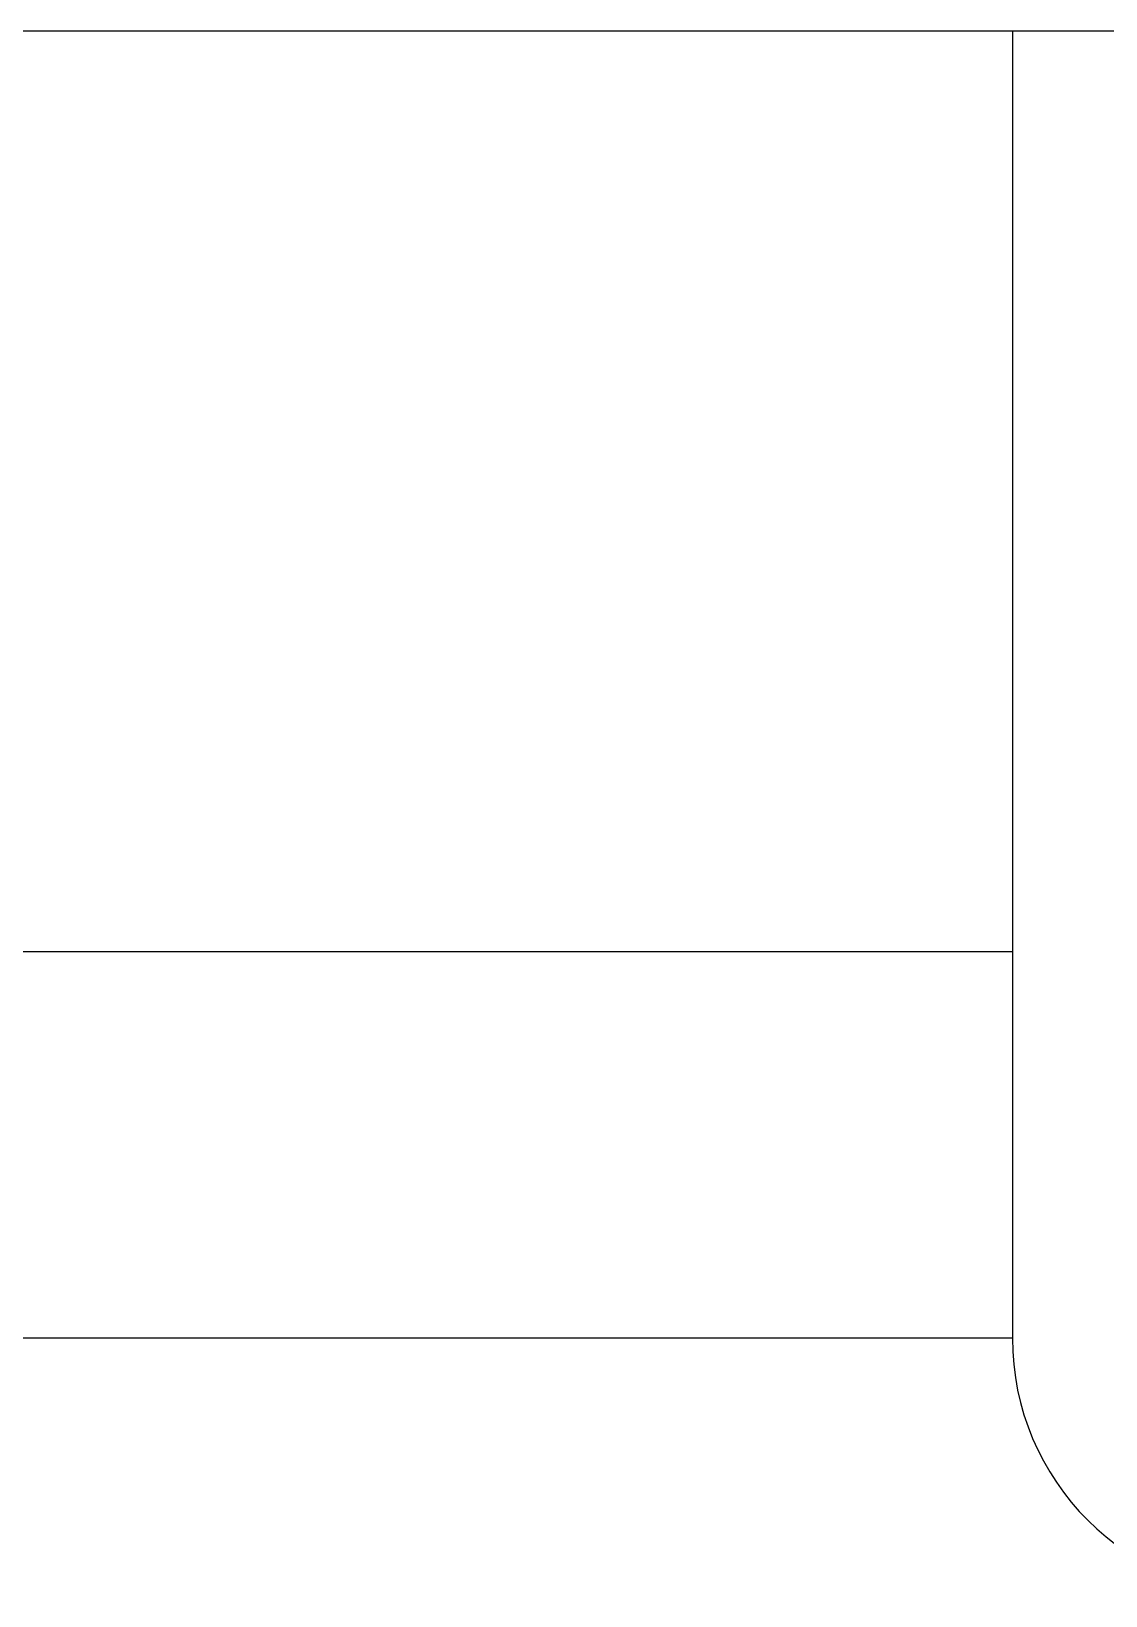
# Model space of a CAD drawing. Extents: x 126.2 to 199.4, y 112.1 to 154.8.
# Drawn here: x 129.823 to 130.867, y 120.291 to 121.81 of the extents above; entities that cross this region are included whole.
import ezdxf

# ---------------------------------------------------------------- set-up
doc = ezdxf.new("R2010")
doc.units = 0
doc.header["$LTSCALE"] = 0.5
doc.header["$MEASUREMENT"] = 0
doc.layers.get('0').update_dxf_attribs({"linetype": 'CONTINUOUS'})

msp = doc.modelspace()

# ---------------------------------------------------------------- linework, layer by layer
for p, q in [((133.55586, 121.81014), (126.18786, 121.81014)), ((133.55586, 121.81014), (126.18786, 121.81014)), ((130.77624, 121.81014), (130.77624, 120.54129)), ((130.77624, 120.91629), (128.90568, 120.91629)), ((130.77624, 120.54129), (129.80521, 120.54129))]:
    msp.add_line(p, q)
msp.add_arc((131.02624, 120.54129), 0.25, 180, 270)

doc.saveas('drawing.dxf')
